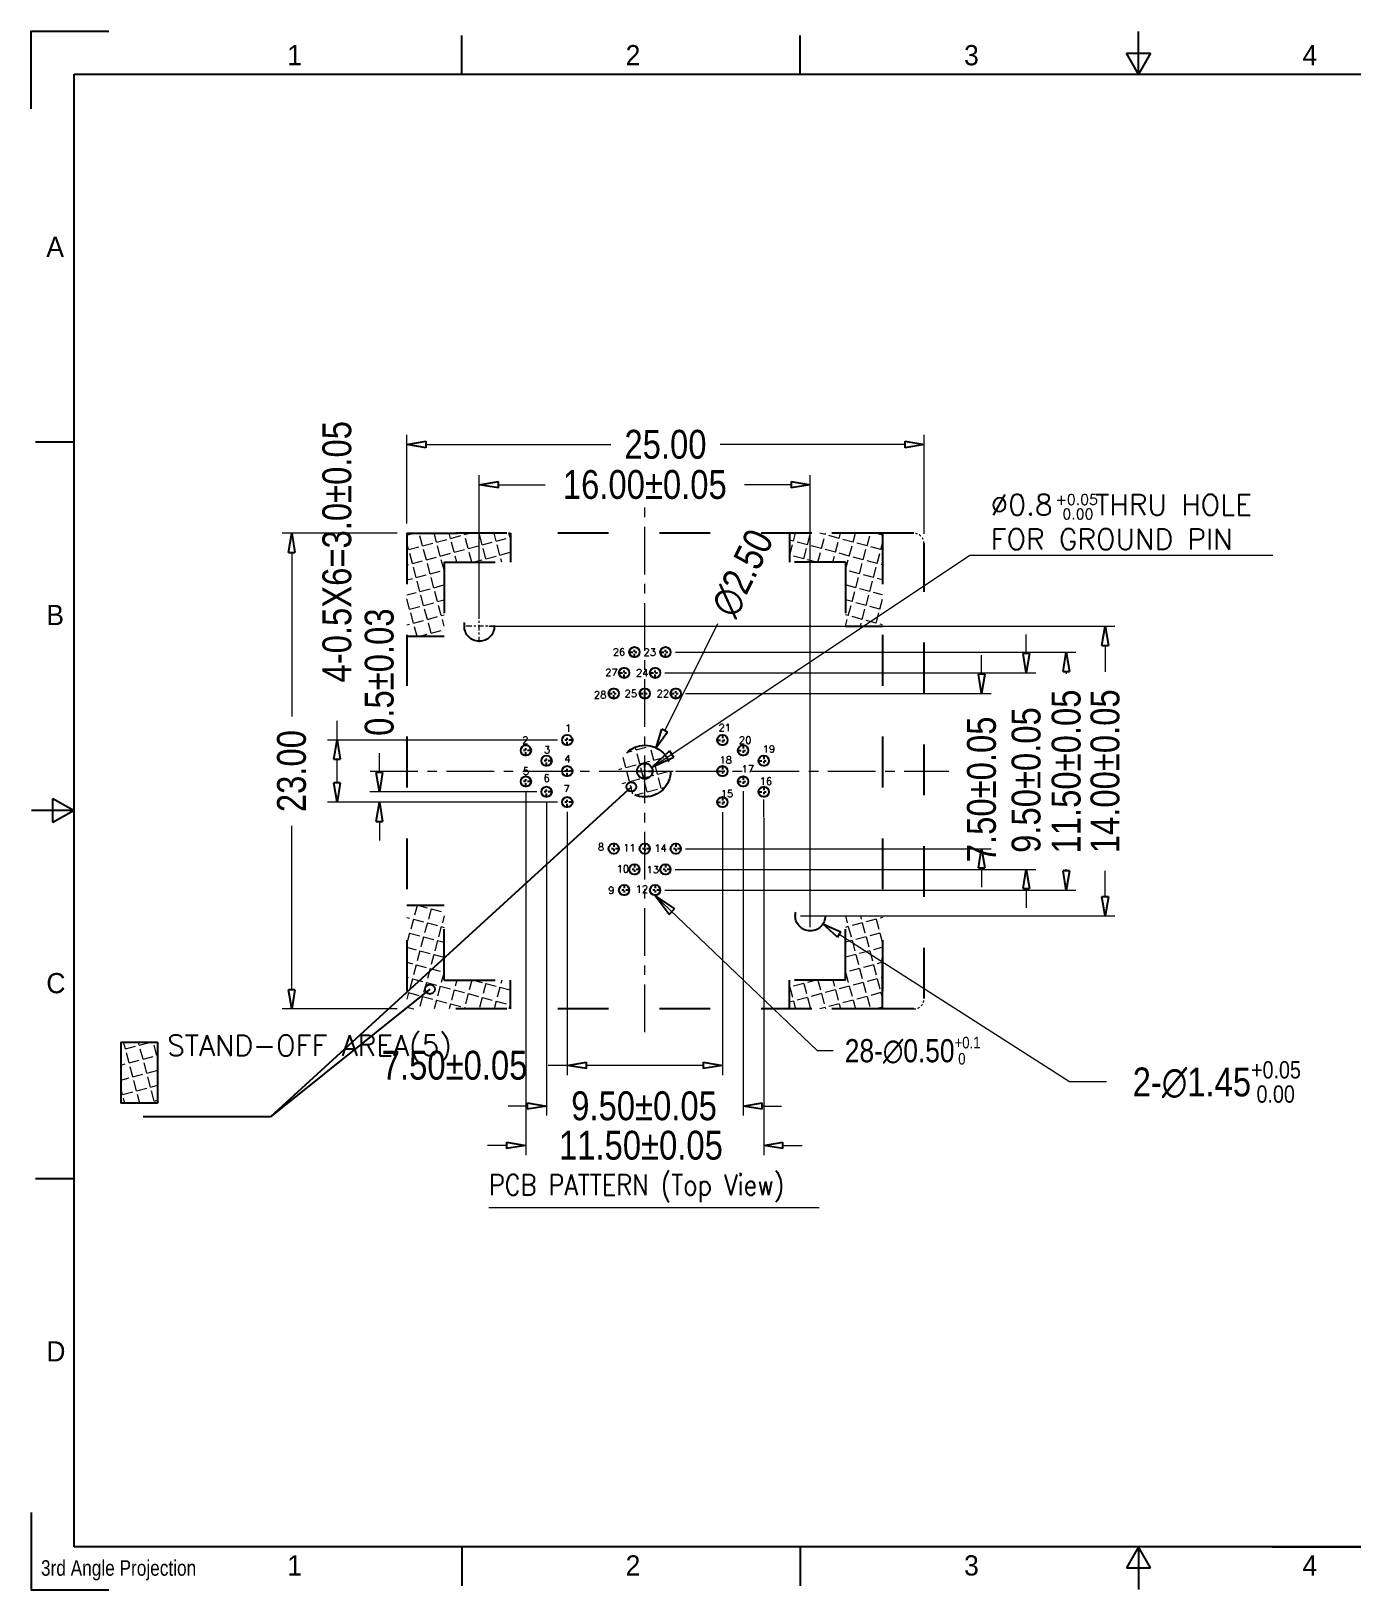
# Model space of a CAD drawing. Header units: millimetres. Extents: x 1647 to 1754, y -277 to -202.
# Drawn here: x 1647.3 to 1711.2, y -277.2 to -201.9 of the extents above; entities that cross this region are included whole.
import ezdxf
from ezdxf.enums import TextEntityAlignment as Align

# ---------------------------------------------------------------- set-up
doc = ezdxf.new("R2010")
doc.units = ezdxf.units.MM
doc.header["$LTSCALE"] = 30.734
doc.header["$PDMODE"] = 3
doc.header["$PDSIZE"] = 8
doc.linetypes.add('CENTER', pattern=[0.6, 0.375, -0.075, 0.075, -0.075])
doc.linetypes.add('HIDDEN', pattern=[0.2, 0.1, -0.1])
doc.layers.get('0').update_dxf_attribs({"linetype": 'CONTINUOUS'})
doc.layers.get('Defpoints').update_dxf_attribs({"linetype": 'CONTINUOUS'})
for name, color, linetype in [('DEFAULT_2', 8, 'HIDDEN'), ('DIM', 3, 'CONTINUOUS'), ('TuKuang', 7, 'CONTINUOUS')]:
    doc.layers.add(name, color=color, linetype=linetype)
doc.layers.add('from', color=7, linetype='CONTINUOUS', lineweight=13)
doc.styles.add('1', font='romans.shx', dxfattribs={"height": 2.5})
doc.styles.add('ROMANS', font='romans.shx')
doc.styles.get("Standard").update_dxf_attribs({"font": 'txt', "width": 0.85})
doc.styles.add('TXT', font='txt.shx', dxfattribs={"bigfont": 'gbcbig.shx'})
doc.dimstyles.get("Standard").update_dxf_attribs({"dimscale": 0.97, "dimtxt": 2, "dimasz": 1.2, "dimexe": 0.5, "dimexo": 0.5, "dimgap": 0.5, "dimtad": 0, "dimtoh": 1, "dimzin": 1, "dimdsep": 46, "dimtxsty": 'Standard', "dimblk": 'CLOSEDBLANK', "dimcen": 0.5, "dimclrd": 3, "dimclre": 3, "dimclrt": 4, "dimadec": 0, "dimazin": 0, "dimtp": 0.05, "dimtm": 0.05, "dimtfac": 1, "dimtofl": 0, "dimtmove": 0, "dimatfit": 3, "dimldrblk": 'CLOSEDBLANK', "dimfxl": 1, "dimtolj": 1, "dimtzin": 0, "dimlwd": 5, "dimlwe": 5, "dimarcsym": 0})

# ---------------------------------------------------------------- blocks, each defined once
blk = doc.blocks.new('_CLOSEDBLANK')
at = {"color": 0, "linetype": 'ByBlock'}
for p, q in [((-1, 0.167), (0, 0)), ((-1, 0.167), (-1, -0.167)), ((0, 0), (-1, -0.167))]:
    blk.add_line(p, q, dxfattribs=at)
blk = doc.blocks.new('*D4')
at = {"layer": 'Defpoints', "color": 0, "linetype": 'ByBlock', "transparency": 16777216}
for p in [(1669.014, -230.662), (1685.014, -244.662), (1699.272, -244.662)]:
    blk.add_point(p, dxfattribs=at)
at = {"layer": 'DIM', "color": 3, "linetype": 'ByBlock', "lineweight": 5, "transparency": 16777216}
for p, q in [((1669.479, -230.662), (1699.737, -230.662)), ((1699.272, -231.592), (1699.272, -232.858)), ((1699.272, -243.732), (1699.272, -242.483)), ((1685.479, -244.662), (1699.737, -244.662))]:
    blk.add_line(p, q, dxfattribs=at)
at = {"layer": 'DIM', "color": 3, "linetype": 'ByBlock', "lineweight": 5, "transparency": 16777216, "xscale": 0.93, "yscale": 0.93, "zscale": 0.93}
for p, rotation in [((1699.272, -230.662), 90), ((1699.272, -244.662), 270)]:
    blk.add_blockref('_CLOSEDBLANK', p, dxfattribs=dict(at, rotation=rotation))
at = {"layer": 'DIM', "color": 4, "linetype": 'ByBlock', "transparency": 16777216, "insert": (1699.272, -237.671), "char_height": 1.395, "attachment_point": 5, "rotation": 90}
blk.add_mtext('\\A1;14.00±0.05', dxfattribs=at)
blk = doc.blocks.new('*D5')
at = {"layer": 'Defpoints', "color": 0, "linetype": 'ByBlock', "transparency": 16777216}
for p in [(1669.014, -223.816), (1669.014, -230.662), (1685.014, -244.662)]:
    blk.add_point(p, dxfattribs=at)
at = {"layer": 'DIM', "color": 3, "linetype": 'ByBlock', "lineweight": 5, "transparency": 16777216}
for p, q in [((1669.014, -230.197), (1669.014, -223.351)), ((1685.014, -244.197), (1685.014, -223.351)), ((1669.944, -223.816), (1672.202, -223.816)), ((1684.084, -223.816), (1681.827, -223.816))]:
    blk.add_line(p, q, dxfattribs=at)
at = {"layer": 'DIM', "color": 3, "linetype": 'ByBlock', "lineweight": 5, "transparency": 16777216, "xscale": 0.93, "yscale": 0.93, "zscale": 0.93, "rotation": 180}
blk.add_blockref('_CLOSEDBLANK', (1669.014, -223.816), dxfattribs=at)
at = {"layer": 'DIM', "color": 3, "linetype": 'ByBlock', "lineweight": 5, "transparency": 16777216, "xscale": 0.93, "yscale": 0.93, "zscale": 0.93}
blk.add_blockref('_CLOSEDBLANK', (1685.014, -223.816), dxfattribs=at)
at = {"layer": 'DIM', "color": 4, "linetype": 'ByBlock', "transparency": 16777216, "insert": (1677.014, -223.816), "char_height": 1.395, "attachment_point": 5}
blk.add_mtext('\\A1;16.00±0.05', dxfattribs=at)
blk = doc.blocks.new('*D6')
at = {"layer": 'Defpoints', "color": 0, "linetype": 'ByBlock', "transparency": 16777216}
for p in [(1673.264, -239.162), (1680.764, -239.187), (1680.764, -251.889)]:
    blk.add_point(p, dxfattribs=at)
at = {"layer": 'DIM', "color": 3, "linetype": 'ByBlock', "lineweight": 5, "transparency": 16777216}
for p, q in [((1673.264, -239.627), (1673.264, -252.354)), ((1680.764, -239.652), (1680.764, -252.354)), ((1673.264, -251.889), (1672.334, -251.889)), ((1679.834, -251.889), (1674.194, -251.889))]:
    blk.add_line(p, q, dxfattribs=at)
at = {"layer": 'DIM', "color": 3, "linetype": 'ByBlock', "lineweight": 5, "transparency": 16777216, "xscale": 0.93, "yscale": 0.93, "zscale": 0.93, "rotation": 180}
blk.add_blockref('_CLOSEDBLANK', (1673.264, -251.889), dxfattribs=at)
at = {"layer": 'DIM', "color": 3, "linetype": 'ByBlock', "lineweight": 5, "transparency": 16777216, "xscale": 0.93, "yscale": 0.93, "zscale": 0.93}
blk.add_blockref('_CLOSEDBLANK', (1680.764, -251.889), dxfattribs=at)
at = {"layer": 'DIM', "color": 4, "linetype": 'ByBlock', "transparency": 16777216, "insert": (1667.818, -251.889), "char_height": 1.395, "attachment_point": 5}
blk.add_mtext('\\A1;7.50±0.05', dxfattribs=at)
blk = doc.blocks.new('*D7')
at = {"layer": 'Defpoints', "color": 0, "linetype": 'ByBlock', "transparency": 16777216}
for p in [(1672.264, -238.662), (1681.764, -238.162), (1681.764, -253.852)]:
    blk.add_point(p, dxfattribs=at)
at = {"layer": 'DIM', "color": 3, "linetype": 'ByBlock', "lineweight": 5, "transparency": 16777216}
for p, q in [((1681.764, -238.627), (1681.764, -254.316)), ((1672.264, -239.127), (1672.264, -254.316)), ((1671.334, -253.852), (1670.404, -253.852)), ((1682.694, -253.852), (1683.624, -253.852))]:
    blk.add_line(p, q, dxfattribs=at)
at = {"layer": 'DIM', "color": 3, "linetype": 'ByBlock', "lineweight": 5, "transparency": 16777216, "xscale": 0.93, "yscale": 0.93, "zscale": 0.93}
blk.add_blockref('_CLOSEDBLANK', (1672.264, -253.852), dxfattribs=at)
at = {"layer": 'DIM', "color": 3, "linetype": 'ByBlock', "lineweight": 5, "transparency": 16777216, "xscale": 0.93, "yscale": 0.93, "zscale": 0.93, "rotation": 180}
blk.add_blockref('_CLOSEDBLANK', (1681.764, -253.852), dxfattribs=at)
at = {"layer": 'DIM', "color": 4, "linetype": 'ByBlock', "transparency": 16777216, "insert": (1676.978, -253.852), "char_height": 1.395, "attachment_point": 5}
blk.add_mtext('\\A1;9.50±0.05', dxfattribs=at)
blk = doc.blocks.new('*D8')
at = {"layer": 'Defpoints', "color": 0, "linetype": 'ByBlock', "transparency": 16777216}
for p in [(1671.264, -238.162), (1682.764, -239.462), (1682.764, -255.755)]:
    blk.add_point(p, dxfattribs=at)
at = {"layer": 'DIM', "color": 3, "linetype": 'ByBlock', "lineweight": 5, "transparency": 16777216}
for p, q in [((1671.264, -238.627), (1671.264, -256.22)), ((1682.764, -239.927), (1682.764, -256.22)), ((1670.334, -255.755), (1669.404, -255.755)), ((1683.694, -255.755), (1684.624, -255.755))]:
    blk.add_line(p, q, dxfattribs=at)
at = {"layer": 'DIM', "color": 3, "linetype": 'ByBlock', "lineweight": 5, "transparency": 16777216, "xscale": 0.93, "yscale": 0.93, "zscale": 0.93}
blk.add_blockref('_CLOSEDBLANK', (1671.264, -255.755), dxfattribs=at)
at = {"layer": 'DIM', "color": 3, "linetype": 'ByBlock', "lineweight": 5, "transparency": 16777216, "xscale": 0.93, "yscale": 0.93, "zscale": 0.93, "rotation": 180}
blk.add_blockref('_CLOSEDBLANK', (1682.764, -255.755), dxfattribs=at)
at = {"layer": 'DIM', "color": 4, "linetype": 'ByBlock', "transparency": 16777216, "insert": (1676.828, -255.755), "char_height": 1.395, "attachment_point": 5}
blk.add_mtext('\\A1;11.50±0.05', dxfattribs=at)
blk = doc.blocks.new('*D9')
at = {"layer": 'Defpoints', "color": 0, "linetype": 'ByBlock', "transparency": 16777216}
for p in [(1677.514, -232.912), (1678.014, -242.412), (1695.456, -242.412)]:
    blk.add_point(p, dxfattribs=at)
at = {"layer": 'DIM', "color": 3, "linetype": 'ByBlock', "lineweight": 5, "transparency": 16777216}
for p, q in [((1695.456, -231.982), (1695.456, -231.052)), ((1677.979, -232.912), (1695.921, -232.912)), ((1678.479, -242.412), (1695.921, -242.412)), ((1695.456, -243.342), (1695.456, -244.272))]:
    blk.add_line(p, q, dxfattribs=at)
at = {"layer": 'DIM', "color": 3, "linetype": 'ByBlock', "lineweight": 5, "transparency": 16777216, "xscale": 0.93, "yscale": 0.93, "zscale": 0.93}
for p, rotation in [((1695.456, -232.912), 270), ((1695.456, -242.412), 90)]:
    blk.add_blockref('_CLOSEDBLANK', p, dxfattribs=dict(at, rotation=rotation))
at = {"layer": 'DIM', "color": 4, "linetype": 'ByBlock', "transparency": 16777216, "insert": (1695.456, -238.095), "char_height": 1.395, "attachment_point": 5, "rotation": 90}
blk.add_mtext('\\A1;9.50±0.05', dxfattribs=at)
blk = doc.blocks.new('*D10')
at = {"layer": 'Defpoints', "color": 0, "linetype": 'ByBlock', "transparency": 16777216}
for p in [(1678.039, -231.912), (1677.514, -243.412), (1697.393, -243.412)]:
    blk.add_point(p, dxfattribs=at)
at = {"layer": 'DIM', "color": 3, "linetype": 'ByBlock', "lineweight": 5, "transparency": 16777216}
for p, q in [((1678.504, -231.912), (1697.858, -231.912)), ((1697.393, -232.842), (1697.393, -232.968)), ((1697.393, -242.482), (1697.393, -242.395)), ((1677.979, -243.412), (1697.858, -243.412))]:
    blk.add_line(p, q, dxfattribs=at)
at = {"layer": 'DIM', "color": 3, "linetype": 'ByBlock', "lineweight": 5, "transparency": 16777216, "xscale": 0.93, "yscale": 0.93, "zscale": 0.93}
for p, rotation in [((1697.393, -231.912), 90), ((1697.393, -243.412), 270)]:
    blk.add_blockref('_CLOSEDBLANK', p, dxfattribs=dict(at, rotation=rotation))
at = {"layer": 'DIM', "color": 4, "linetype": 'ByBlock', "transparency": 16777216, "insert": (1697.393, -237.682), "char_height": 1.395, "attachment_point": 5, "rotation": 90}
blk.add_mtext('\\A1;11.50±0.05', dxfattribs=at)
blk = doc.blocks.new('*D11')
at = {"layer": 'Defpoints', "color": 0, "linetype": 'ByBlock', "transparency": 16777216}
for p in [(1659.941, -226.162), (1665.514, -226.162), (1665.514, -249.162)]:
    blk.add_point(p, dxfattribs=at)
at = {"layer": 'DIM', "color": 3, "linetype": 'ByBlock', "lineweight": 5, "transparency": 16777216}
for p, q in [((1665.049, -226.162), (1659.476, -226.162)), ((1659.941, -227.092), (1659.941, -235.024)), ((1659.941, -248.232), (1659.941, -240.301)), ((1665.049, -249.162), (1659.476, -249.162))]:
    blk.add_line(p, q, dxfattribs=at)
at = {"layer": 'DIM', "color": 3, "linetype": 'ByBlock', "lineweight": 5, "transparency": 16777216, "xscale": 0.93, "yscale": 0.93, "zscale": 0.93}
for p, rotation in [((1659.941, -226.162), 90), ((1659.941, -249.162), 270)]:
    blk.add_blockref('_CLOSEDBLANK', p, dxfattribs=dict(at, rotation=rotation))
at = {"layer": 'DIM', "color": 4, "linetype": 'ByBlock', "transparency": 16777216, "insert": (1659.941, -237.662), "char_height": 1.395, "attachment_point": 5, "rotation": 90}
blk.add_mtext('\\A1;23.00', dxfattribs=at)
blk = doc.blocks.new('*D12')
at = {"layer": 'Defpoints', "color": 0, "linetype": 'ByBlock', "transparency": 16777216}
for p in [(1665.514, -221.873), (1665.514, -226.162), (1690.514, -226.662)]:
    blk.add_point(p, dxfattribs=at)
at = {"layer": 'DIM', "color": 3, "linetype": 'ByBlock', "lineweight": 5, "transparency": 16777216}
for p, q in [((1665.514, -225.697), (1665.514, -221.408)), ((1690.514, -226.197), (1690.514, -221.408)), ((1666.444, -221.873), (1675.376, -221.873)), ((1689.584, -221.873), (1680.653, -221.873))]:
    blk.add_line(p, q, dxfattribs=at)
at = {"layer": 'DIM', "color": 3, "linetype": 'ByBlock', "lineweight": 5, "transparency": 16777216, "xscale": 0.93, "yscale": 0.93, "zscale": 0.93, "rotation": 180}
blk.add_blockref('_CLOSEDBLANK', (1665.514, -221.873), dxfattribs=at)
at = {"layer": 'DIM', "color": 3, "linetype": 'ByBlock', "lineweight": 5, "transparency": 16777216, "xscale": 0.93, "yscale": 0.93, "zscale": 0.93}
blk.add_blockref('_CLOSEDBLANK', (1690.514, -221.873), dxfattribs=at)
at = {"layer": 'DIM', "color": 4, "linetype": 'ByBlock', "transparency": 16777216, "insert": (1678.014, -221.873), "char_height": 1.395, "attachment_point": 5}
blk.add_mtext('\\A1;25.00', dxfattribs=at)
blk = doc.blocks.new('*D13')
at = {"layer": 'Defpoints', "color": 0, "linetype": 'ByBlock', "transparency": 16777216}
for p in [(1677.568, -236.541), (1676.461, -238.783)]:
    blk.add_point(p, dxfattribs=at)
at = {"layer": 'DIM', "color": 3, "linetype": 'ByBlock', "lineweight": 5, "transparency": 16777216}
for p, q in [((1680.527, -230.546), (1677.979, -235.707)), ((1677.014, -238.127), (1677.014, -237.197)), ((1676.549, -237.662), (1677.479, -237.662))]:
    blk.add_line(p, q, dxfattribs=at)
at = {"layer": 'DIM', "color": 3, "linetype": 'ByBlock', "lineweight": 5, "transparency": 16777216, "xscale": 0.93, "yscale": 0.93, "zscale": 0.93, "rotation": 243.727762430677}
blk.add_blockref('_CLOSEDBLANK', (1677.568, -236.541), dxfattribs=at)
at = {"layer": 'DIM', "color": 4, "linetype": 'ByBlock', "transparency": 16777216, "insert": (1681.739, -228.091), "char_height": 1.395, "attachment_point": 5, "rotation": 63.72776}
blk.add_mtext('\\A1;∅2.50', dxfattribs=at)
blk = doc.blocks.new('*D14')
at = {"layer": 'Defpoints', "color": 0, "linetype": 'ByBlock', "transparency": 16777216}
for p in [(1678.514, -233.912), (1678.514, -241.412), (1693.299, -241.412)]:
    blk.add_point(p, dxfattribs=at)
at = {"layer": 'DIM', "color": 3, "linetype": 'ByBlock', "lineweight": 5, "transparency": 16777216}
for p, q in [((1693.299, -232.982), (1693.299, -232.052)), ((1678.979, -233.912), (1693.763, -233.912)), ((1678.979, -241.412), (1693.763, -241.412)), ((1693.299, -242.342), (1693.299, -243.272))]:
    blk.add_line(p, q, dxfattribs=at)
at = {"layer": 'DIM', "color": 3, "linetype": 'ByBlock', "lineweight": 5, "transparency": 16777216, "xscale": 0.93, "yscale": 0.93, "zscale": 0.93}
for p, rotation in [((1693.299, -233.912), 270), ((1693.299, -241.412), 90)]:
    blk.add_blockref('_CLOSEDBLANK', p, dxfattribs=dict(at, rotation=rotation))
at = {"layer": 'DIM', "color": 4, "linetype": 'ByBlock', "transparency": 16777216, "insert": (1693.299, -238.545), "char_height": 1.395, "attachment_point": 5, "rotation": 90}
blk.add_mtext('\\A1;7.50±0.05', dxfattribs=at)
blk = doc.blocks.new('asdf456')
at = {"color": 8}
for p, q in [((1449.22, 152.96), (1448.09, 154.93)), ((1448.09, 154.93), (1450.34, 154.93)), ((1450.34, 154.93), (1449.22, 152.96)), ((1348.08, 83.25), (1348.08, 85.49)), ((1348.08, 85.49), (1350.05, 84.37)), ((1350.05, 84.37), (1348.08, 83.25)), ((1449.22, 15.77), (1448.09, 13.81)), ((1450.34, 13.81), (1449.22, 15.77)), ((1448.09, 13.81), (1450.34, 13.81))]:
    blk.add_line(p, q, dxfattribs=at)
at = {"layer": 'TuKuang', "color": 8}
for p, q in [((1449.22, 152.96), (1449.22, 156.94)), ((1386.16, 152.96), (1386.16, 156.57)), ((1417.69, 152.96), (1417.69, 156.57)), ((1350.05, 15.77), (1350.05, 152.96)), ((1350.05, 152.96), (1548.39, 152.96)), ((1350.05, 118.67), (1346.44, 118.67)), ((1350.05, 84.37), (1346.07, 84.37)), ((1350.05, 50.07), (1346.44, 50.07)), ((1548.39, 15.77), (1350.05, 15.77)), ((1386.16, 15.77), (1386.16, 12.16)), ((1417.69, 15.77), (1417.69, 12.16)), ((1449.22, 15.77), (1449.22, 11.8))]:
    blk.add_line(p, q, dxfattribs=at)
for points in [[(1346.05, 149.74), (1346.05, 156.96), (1353.27, 156.96)], [(1346.05, 18.99), (1346.05, 11.77), (1353.27, 11.77)]]:
    blk.add_lwpolyline(points, dxfattribs=at)
at = {"color": 8, "char_height": 1.8844, "attachment_point": 1, "style": '1'}
for s, insert, width in [('{\\f@Gulim|b0|i0|c0|p34;1}', (1369.9, 155.67), 8.3008), ('{\\f@Gulim|b0|i0|c134|p34;2}', (1401.43, 155.67), 8.3008), ('{\\f@Gulim|b0|i0|c134|p34;3}', (1432.96, 155.67), 8.3008), ('{\\f@Gulim|b0|i0|c134|p34;4}', (1464.49, 155.67), 8.3008), ('{\\f@Gulim|b0|i0|c134|p34;A}', (1347.46, 137.82), 9.0416), ('{\\f@Gulim|b0|i0|c134|p34;B}', (1347.46, 103.52), 9.0416), ('{\\f@Gulim|b0|i0|c134|p34;C}', (1347.46, 69.23), 9.0416), ('{\\f@Gulim|b0|i0|c134|p34;D}', (1347.46, 34.93), 9.0416), ('{\\f@Gulim|b0|i0|c0|p34;1}', (1369.9, 14.99), 8.3008), ('{\\f@Gulim|b0|i0|c134|p34;2}', (1401.43, 14.99), 8.3008), ('{\\f@Gulim|b0|i0|c134|p34;3}', (1432.96, 14.99), 8.3008), ('{\\f@Gulim|b0|i0|c134|p34;4}', (1464.49, 14.99), 8.3008)]:
    blk.add_mtext(s, dxfattribs=dict(at, insert=insert, width=width))
at = {"layer": 'TuKuang', "color": 8, "lineweight": 9, "insert": (1346.96, 14.53), "char_height": 1.4441, "width": 18.5479, "attachment_point": 1}
blk.add_mtext('{\\f@Gulim|b0|i0|c0|p34;\\C8;3rd Angle Projection}', dxfattribs=at)
blk = doc.blocks.new('P')
at = {"lineweight": 9}
blk.add_line((1851.26, 2772.63), (1883.21, 2772.63), dxfattribs=at)
at = {"lineweight": 9, "insert": (1851.27, 2775.82), "char_height": 2, "attachment_point": 1}
blk.add_mtext('{\\Fromans|c0;PCB PATTERN (Top View)}', dxfattribs=at)
blk = doc.blocks.new('*D15')
at = {"layer": 'Defpoints', "color": 0, "linetype": 'ByBlock', "transparency": 16777216}
for p in [(1664.181, -238.662), (1672.264, -238.662), (1673.264, -239.162)]:
    blk.add_point(p, dxfattribs=at)
at = {"layer": 'DIM', "color": 3, "linetype": 'ByBlock', "lineweight": 5, "transparency": 16777216}
for p, q in [((1664.181, -237.732), (1664.181, -236.802)), ((1671.799, -238.662), (1663.716, -238.662)), ((1672.799, -239.162), (1663.716, -239.162)), ((1664.181, -240.092), (1664.181, -241.022))]:
    blk.add_line(p, q, dxfattribs=at)
at = {"layer": 'DIM', "color": 3, "linetype": 'ByBlock', "lineweight": 5, "transparency": 16777216, "xscale": 0.93, "yscale": 0.93, "zscale": 0.93}
for p, rotation in [((1664.181, -238.662), 270), ((1664.181, -239.162), 90)]:
    blk.add_blockref('_CLOSEDBLANK', p, dxfattribs=dict(at, rotation=rotation))
at = {"layer": 'DIM', "color": 4, "linetype": 'ByBlock', "transparency": 16777216, "insert": (1664.181, -232.879), "char_height": 1.395, "attachment_point": 5, "rotation": 90}
blk.add_mtext('\\A1;{\\C2;0.5%%P0.03}', dxfattribs=at)
blk = doc.blocks.new('*D16')
at = {"layer": 'Defpoints', "color": 0, "linetype": 'ByBlock', "transparency": 16777216}
for p in [(1662.134, -236.162), (1673.264, -236.162), (1673.264, -239.162)]:
    blk.add_point(p, dxfattribs=at)
at = {"layer": 'DIM', "color": 3, "linetype": 'ByBlock', "lineweight": 5, "transparency": 16777216}
for p, q in [((1662.134, -236.162), (1662.134, -235.232)), ((1672.799, -236.162), (1661.669, -236.162)), ((1662.134, -238.232), (1662.134, -237.092)), ((1672.799, -239.162), (1661.669, -239.162))]:
    blk.add_line(p, q, dxfattribs=at)
at = {"layer": 'DIM', "color": 3, "linetype": 'ByBlock', "lineweight": 5, "transparency": 16777216, "xscale": 0.93, "yscale": 0.93, "zscale": 0.93}
for p, rotation in [((1662.134, -236.162), 90), ((1662.134, -239.162), 270)]:
    blk.add_blockref('_CLOSEDBLANK', p, dxfattribs=dict(at, rotation=rotation))
at = {"layer": 'DIM', "color": 4, "linetype": 'ByBlock', "transparency": 16777216, "insert": (1662.134, -227.06), "char_height": 1.395, "attachment_point": 5, "rotation": 90}
blk.add_mtext('\\A1;{\\C2;4-0.5X6=3.0%%P0.05}', dxfattribs=at)
blk = doc.blocks.new('*D17')
at = {"layer": 'Defpoints', "color": 0, "linetype": 'ByBlock', "transparency": 16777216}
for p in [(1684.404, -244.271), (1685.625, -245.053)]:
    blk.add_point(p, dxfattribs=at)
at = {"layer": 'DIM', "color": 3, "linetype": 'ByBlock', "lineweight": 5, "transparency": 16777216}
for p, q in [((1684.549, -244.662), (1685.479, -244.662)), ((1685.014, -245.127), (1685.014, -244.197)), ((1697.541, -252.688), (1686.408, -245.555)), ((1699.34, -252.688), (1697.541, -252.688))]:
    blk.add_line(p, q, dxfattribs=at)
at = {"layer": 'DIM', "color": 3, "linetype": 'ByBlock', "lineweight": 5, "transparency": 16777216, "xscale": 0.93, "yscale": 0.93, "zscale": 0.93, "rotation": 147.3529996918234}
blk.add_blockref('_CLOSEDBLANK', (1685.625, -245.053), dxfattribs=at)
at = {"layer": 'DIM', "color": 4, "linetype": 'ByBlock', "transparency": 16777216, "insert": (1704.667, -252.688), "char_height": 1.395, "attachment_point": 5}
blk.add_mtext('\\A1;2-∅1.45{\\H0.837000;\\S+0.05^  0.00;}', dxfattribs=at)

msp = doc.modelspace()

# ---------------------------------------------------------------- hatches: boundary and pattern name
at = {"linetype": 'HIDDEN', "lineweight": 9, "ltscale": 0.3}
h = msp.add_hatch(dxfattribs=at)
h.set_pattern_fill('ANGLE', color=8, scale=0.1, angle=15, style=0)
h.set_pattern_definition([(15, (-259.66595, -641.586), (-0.1807851, 0.6746992), [0.508, -0.1905]), (105, (-259.66595, -641.586), (-0.6746992, -0.1807851), [0.508, -0.1905])])
h.paths.add_polyline_path([(1667.314, -227.562), (1667.314, -231.162), (1665.514, -231.162), (1665.514, -226.162), (1670.514, -226.162), (1670.514, -227.562)])
edge = h.paths.add_edge_path(flags=17)
edge.add_line((1667.314, -227.562), (1667.314, -231.162))
h = msp.add_hatch(dxfattribs=at)
h.set_pattern_fill('ANGLE', color=8, scale=0.1, angle=15, style=0)
h.set_pattern_definition([(165, (3613.6945, -641.586), (0.1807851, 0.6746992), [0.508, -0.1905]), (75, (3613.6945, -641.586), (0.6746992, -0.1807851), [0.508, -0.1905])])
h.paths.add_polyline_path([(1686.714, -227.562), (1686.714, -230.662), (1688.514, -230.662), (1688.514, -226.162), (1684.014, -226.162), (1684.014, -227.562)])
edge = h.paths.add_edge_path(flags=17)
edge.add_line((1686.714, -227.562), (1686.714, -230.662))
h = msp.add_hatch(dxfattribs=at)
h.set_pattern_fill('ANGLE', color=8, scale=0.1, angle=15, style=0)
h.set_pattern_definition([(15, (663.3904, -257.91966), (-0.1807851, 0.6746992), [0.508, -0.1905]), (105, (663.3904, -257.91966), (-0.6746992, -0.1807851), [0.508, -0.1905])])
edge = h.paths.add_edge_path()
edge.add_arc((1677.014, -237.662), 1.25, 0, 360)
h = msp.add_hatch(dxfattribs=at)
h.set_pattern_fill('ANGLE', color=8, scale=0.1, angle=15, style=0)
h.set_pattern_definition([(345, (-259.66595, 166.2617), (-0.1807851, -0.6746992), [0.508, -0.1905]), (255, (-259.66595, 166.2617), (-0.6746992, 0.1807851), [0.508, -0.1905])])
h.paths.add_polyline_path([(1667.314, -247.762), (1667.314, -244.162), (1665.514, -244.162), (1665.514, -249.162), (1670.514, -249.162), (1670.514, -247.762)])
edge = h.paths.add_edge_path(flags=17)
edge.add_line((1667.314, -247.762), (1667.314, -244.162))
h = msp.add_hatch(dxfattribs=at)
h.set_pattern_fill('ANGLE', color=8, scale=0.1, angle=15, style=0)
h.set_pattern_definition([(195, (3613.6945, 166.2617), (0.1807851, -0.6746992), [0.508, -0.1905]), (285, (3613.6945, 166.2617), (0.6746992, 0.1807851), [0.508, -0.1905])])
h.paths.add_polyline_path([(1686.714, -247.762), (1686.714, -244.662), (1688.514, -244.662), (1688.514, -249.162), (1684.014, -249.162), (1684.014, -247.762)])
edge = h.paths.add_edge_path(flags=17)
edge.add_line((1686.714, -247.762), (1686.714, -244.662))
h = msp.add_hatch(dxfattribs=at)
h.set_pattern_fill('ANGLE', color=8, scale=0.1, angle=15, style=0)
h.set_pattern_definition([(15, (970.4495, -393.19094), (-0.1807851, 0.6746992), [0.508, -0.1905]), (105, (970.4495, -393.19094), (-0.6746992, -0.1807851), [0.508, -0.1905])])
h.paths.add_polyline_path([(1653.462, -253.712), (1651.679, -253.712), (1651.679, -250.76), (1653.462, -250.76)])

# ---------------------------------------------------------------- linework, layer by layer
at = {"color": 1, "linetype": 'CENTER', "lineweight": 9, "ltscale": 0.2}
for p, q in [((1677.014, -250.282), (1677.014, -224.578)), ((1663.739, -237.662), (1691.715, -237.662))]:
    msp.add_line(p, q, dxfattribs=at)
at = {"color": 1, "linetype": 'CENTER', "lineweight": 9, "ltscale": 0.023141}
for p, q in [((1669.014, -231.432), (1669.014, -229.892)), ((1669.014, -231.432), (1669.014, -229.892)), ((1669.784, -230.662), (1668.244, -230.662)), ((1669.784, -230.662), (1668.244, -230.662))]:
    msp.add_line(p, q, dxfattribs=at)
at = {"color": 1, "linetype": 'CENTER', "ltscale": 0.016529}
for p, q in [((1676.239, -231.912), (1676.789, -231.912)), ((1676.514, -232.187), (1676.514, -231.637)), ((1677.739, -231.912), (1678.289, -231.912)), ((1678.014, -232.187), (1678.014, -231.637)), ((1676.014, -233.187), (1676.014, -232.637)), ((1676.014, -233.187), (1676.014, -232.637)), ((1676.014, -233.187), (1676.014, -232.637)), ((1676.014, -233.187), (1676.014, -232.637)), ((1676.014, -233.187), (1676.014, -232.637)), ((1676.014, -233.187), (1676.014, -232.637)), ((1676.014, -233.187), (1676.014, -232.637)), ((1677.514, -233.187), (1677.514, -232.637)), ((1677.514, -233.187), (1677.514, -232.637)), ((1677.514, -233.187), (1677.514, -232.637)), ((1677.514, -233.187), (1677.514, -232.637)), ((1677.514, -233.187), (1677.514, -232.637)), ((1675.739, -232.912), (1676.289, -232.912)), ((1675.739, -232.912), (1676.289, -232.912)), ((1675.739, -232.912), (1676.289, -232.912)), ((1675.739, -232.912), (1676.289, -232.912)), ((1675.739, -232.912), (1676.289, -232.912)), ((1675.739, -232.912), (1676.289, -232.912)), ((1675.739, -232.912), (1676.289, -232.912)), ((1677.239, -232.912), (1677.789, -232.912)), ((1677.239, -232.912), (1677.789, -232.912)), ((1677.239, -232.912), (1677.789, -232.912)), ((1677.239, -232.912), (1677.789, -232.912)), ((1677.239, -232.912), (1677.789, -232.912)), ((1675.239, -233.912), (1675.789, -233.912)), ((1675.239, -233.912), (1675.789, -233.912)), ((1675.514, -234.187), (1675.514, -233.637)), ((1675.514, -234.187), (1675.514, -233.637)), ((1676.739, -233.912), (1677.289, -233.912)), ((1676.739, -233.912), (1677.289, -233.912)), ((1676.739, -233.912), (1677.289, -233.912)), ((1677.014, -234.187), (1677.014, -233.637)), ((1677.014, -234.187), (1677.014, -233.637)), ((1677.014, -234.187), (1677.014, -233.637)), ((1678.239, -233.912), (1678.789, -233.912)), ((1678.239, -233.912), (1678.789, -233.912)), ((1678.239, -233.912), (1678.789, -233.912)), ((1678.239, -233.912), (1678.789, -233.912)), ((1678.514, -234.187), (1678.514, -233.637)), ((1678.514, -234.187), (1678.514, -233.637)), ((1678.514, -234.187), (1678.514, -233.637)), ((1678.514, -234.187), (1678.514, -233.637)), ((1671.264, -236.937), (1671.264, -236.387)), ((1673.539, -236.162), (1672.989, -236.162)), ((1673.539, -236.162), (1672.989, -236.162)), ((1673.539, -236.162), (1672.989, -236.162)), ((1673.539, -236.162), (1672.989, -236.162)), ((1673.264, -236.437), (1673.264, -235.887)), ((1673.264, -236.437), (1673.264, -235.887)), ((1673.264, -236.437), (1673.264, -235.887)), ((1673.264, -236.437), (1673.264, -235.887)), ((1680.489, -236.162), (1681.039, -236.162)), ((1680.489, -236.162), (1681.039, -236.162)), ((1680.764, -235.887), (1680.764, -236.437)), ((1680.764, -235.887), (1680.764, -236.437)), ((1681.764, -236.387), (1681.764, -236.937)), ((1681.764, -236.387), (1681.764, -236.937)), ((1681.764, -236.387), (1681.764, -236.937)), ((1681.764, -236.387), (1681.764, -236.937)), ((1681.764, -236.387), (1681.764, -236.937)), ((1681.764, -236.387), (1681.764, -236.937)), ((1681.764, -236.387), (1681.764, -236.937)), ((1671.539, -236.662), (1670.989, -236.662)), ((1672.539, -237.162), (1671.989, -237.162)), ((1672.539, -237.162), (1671.989, -237.162)), ((1672.539, -237.162), (1671.989, -237.162)), ((1672.539, -237.162), (1671.989, -237.162)), ((1672.539, -237.162), (1671.989, -237.162)), ((1672.264, -237.437), (1672.264, -236.887)), ((1672.264, -237.437), (1672.264, -236.887)), ((1672.264, -237.437), (1672.264, -236.887)), ((1672.264, -237.437), (1672.264, -236.887)), ((1672.264, -237.437), (1672.264, -236.887)), ((1681.489, -236.662), (1682.039, -236.662)), ((1681.489, -236.662), (1682.039, -236.662)), ((1681.489, -236.662), (1682.039, -236.662)), ((1681.489, -236.662), (1682.039, -236.662)), ((1681.489, -236.662), (1682.039, -236.662)), ((1681.489, -236.662), (1682.039, -236.662)), ((1681.489, -236.662), (1682.039, -236.662)), ((1682.489, -237.162), (1683.039, -237.162)), ((1682.764, -236.887), (1682.764, -237.437)), ((1671.264, -238.437), (1671.264, -237.887)), ((1673.539, -237.662), (1672.989, -237.662)), ((1673.539, -237.662), (1672.989, -237.662)), ((1673.539, -237.662), (1672.989, -237.662)), ((1673.264, -237.937), (1673.264, -237.387)), ((1673.264, -237.937), (1673.264, -237.387)), ((1673.264, -237.937), (1673.264, -237.387)), ((1680.489, -237.662), (1681.039, -237.662)), ((1680.489, -237.662), (1681.039, -237.662)), ((1680.489, -237.662), (1681.039, -237.662)), ((1680.764, -237.387), (1680.764, -237.937)), ((1680.764, -237.387), (1680.764, -237.937)), ((1680.764, -237.387), (1680.764, -237.937)), ((1681.764, -237.887), (1681.764, -238.437)), ((1681.764, -237.887), (1681.764, -238.437)), ((1681.764, -237.887), (1681.764, -238.437)), ((1681.764, -237.887), (1681.764, -238.437)), ((1681.764, -237.887), (1681.764, -238.437)), ((1671.539, -238.162), (1670.989, -238.162)), ((1672.539, -238.662), (1671.989, -238.662)), ((1672.539, -238.662), (1671.989, -238.662)), ((1672.539, -238.662), (1671.989, -238.662)), ((1672.539, -238.662), (1671.989, -238.662)), ((1672.539, -238.662), (1671.989, -238.662)), ((1672.539, -238.662), (1671.989, -238.662)), ((1672.539, -238.662), (1671.989, -238.662)), ((1672.264, -238.937), (1672.264, -238.387)), ((1672.264, -238.937), (1672.264, -238.387)), ((1672.264, -238.937), (1672.264, -238.387)), ((1672.264, -238.937), (1672.264, -238.387)), ((1672.264, -238.937), (1672.264, -238.387)), ((1672.264, -238.937), (1672.264, -238.387)), ((1672.264, -238.937), (1672.264, -238.387)), ((1681.489, -238.162), (1682.039, -238.162)), ((1681.489, -238.162), (1682.039, -238.162)), ((1681.489, -238.162), (1682.039, -238.162)), ((1681.489, -238.162), (1682.039, -238.162)), ((1681.489, -238.162), (1682.039, -238.162)), ((1682.489, -238.662), (1683.039, -238.662)), ((1682.764, -238.387), (1682.764, -238.937)), ((1673.539, -239.162), (1672.989, -239.162)), ((1673.539, -239.162), (1672.989, -239.162)), ((1673.264, -239.437), (1673.264, -238.887)), ((1673.264, -239.437), (1673.264, -238.887)), ((1680.489, -239.162), (1681.039, -239.162)), ((1680.489, -239.162), (1681.039, -239.162)), ((1680.489, -239.162), (1681.039, -239.162)), ((1680.489, -239.162), (1681.039, -239.162)), ((1680.764, -238.887), (1680.764, -239.437)), ((1680.764, -238.887), (1680.764, -239.437)), ((1680.764, -238.887), (1680.764, -239.437)), ((1680.764, -238.887), (1680.764, -239.437)), ((1675.789, -241.412), (1675.239, -241.412)), ((1675.789, -241.412), (1675.239, -241.412)), ((1675.789, -241.412), (1675.239, -241.412)), ((1675.789, -241.412), (1675.239, -241.412)), ((1675.514, -241.137), (1675.514, -241.687)), ((1675.514, -241.137), (1675.514, -241.687)), ((1675.514, -241.137), (1675.514, -241.687)), ((1675.514, -241.137), (1675.514, -241.687)), ((1677.289, -241.412), (1676.739, -241.412)), ((1677.289, -241.412), (1676.739, -241.412)), ((1677.289, -241.412), (1676.739, -241.412)), ((1677.014, -241.137), (1677.014, -241.687)), ((1677.014, -241.137), (1677.014, -241.687)), ((1677.014, -241.137), (1677.014, -241.687)), ((1678.789, -241.412), (1678.239, -241.412)), ((1678.789, -241.412), (1678.239, -241.412)), ((1678.514, -241.137), (1678.514, -241.687)), ((1678.514, -241.137), (1678.514, -241.687)), ((1676.789, -242.412), (1676.239, -242.412)), ((1676.789, -242.412), (1676.239, -242.412)), ((1676.789, -242.412), (1676.239, -242.412)), ((1676.789, -242.412), (1676.239, -242.412)), ((1676.789, -242.412), (1676.239, -242.412)), ((1676.514, -242.137), (1676.514, -242.687)), ((1676.514, -242.137), (1676.514, -242.687)), ((1676.514, -242.137), (1676.514, -242.687)), ((1676.514, -242.137), (1676.514, -242.687)), ((1676.514, -242.137), (1676.514, -242.687)), ((1678.289, -242.412), (1677.739, -242.412)), ((1678.289, -242.412), (1677.739, -242.412)), ((1678.289, -242.412), (1677.739, -242.412)), ((1678.289, -242.412), (1677.739, -242.412)), ((1678.289, -242.412), (1677.739, -242.412)), ((1678.289, -242.412), (1677.739, -242.412)), ((1678.289, -242.412), (1677.739, -242.412)), ((1678.014, -242.137), (1678.014, -242.687)), ((1678.014, -242.137), (1678.014, -242.687)), ((1678.014, -242.137), (1678.014, -242.687)), ((1678.014, -242.137), (1678.014, -242.687)), ((1678.014, -242.137), (1678.014, -242.687)), ((1678.014, -242.137), (1678.014, -242.687)), ((1678.014, -242.137), (1678.014, -242.687)), ((1676.014, -243.137), (1676.014, -243.687)), ((1677.514, -243.137), (1677.514, -243.687)), ((1676.289, -243.412), (1675.739, -243.412)), ((1677.789, -243.412), (1677.239, -243.412))]:
    msp.add_line(p, q, dxfattribs=at)
at = {"color": 1, "linetype": 'CENTER', "ltscale": 0.024793}
for p, q in [((1677.014, -238.075), (1677.014, -237.25)), ((1676.602, -237.662), (1677.427, -237.662))]:
    msp.add_line(p, q, dxfattribs=at)
at = {"color": 1, "linetype": 'CENTER', "lineweight": 9, "ltscale": 1.27}
msp.add_line((1675.639, -237.662), (1678.389, -237.662), dxfattribs=at)
at = {"color": 0, "linetype": 'ByBlock'}
for p, q in [((1676.365, -238.422), (1658.922, -254.374)), ((1666.624, -248.205), (1658.922, -254.374)), ((1651.679, -250.76), (1653.462, -250.76)), ((1651.679, -250.76), (1651.679, -253.712)), ((1653.462, -250.76), (1653.462, -253.712)), ((1653.462, -253.712), (1651.679, -253.712)), ((1658.922, -254.374), (1652.766, -254.374))]:
    msp.add_line(p, q, dxfattribs=at)
at = {"color": 3, "lineweight": 9}
for p, q in [((1682.764, -239.887), (1682.764, -239.037)), ((1684.589, -244.662), (1685.439, -244.662)), ((1685.014, -245.087), (1685.014, -244.237))]:
    msp.add_line(p, q, dxfattribs=at)
at = {"color": 1, "linetype": 'CENTER', "lineweight": 9, "ltscale": 0.016529}
msp.add_line((1685.014, -245.212), (1685.014, -244.112), dxfattribs=at)
at = {"color": 3, "linetype": 'ByBlock', "lineweight": 9}
for p, q in [((1684.734, -244.662), (1685.294, -244.662)), ((1685.014, -244.942), (1685.014, -244.382)), ((1686.117, -251.178), (1685.363, -251.178))]:
    msp.add_line(p, q, dxfattribs=at)
at = {"color": 3, "lineweight": 5}
msp.add_line((1685.921, -251.178), (1685.363, -251.178), dxfattribs=at)
at = {"color": 0}
for centre in [(1676.514, -231.912), (1678.014, -231.912), (1676.014, -232.912), (1677.514, -232.912), (1675.514, -233.912), (1677.014, -233.912), (1678.514, -233.912), (1671.264, -236.662), (1673.264, -236.162), (1680.764, -236.162), (1681.764, -236.662), (1672.264, -237.162), (1682.764, -237.162), (1671.264, -238.162), (1673.264, -237.662), (1680.764, -237.662), (1681.764, -238.162), (1672.264, -238.662), (1682.764, -238.662), (1673.264, -239.162), (1680.764, -239.162), (1675.514, -241.412), (1677.014, -241.412), (1678.514, -241.412), (1676.514, -242.412), (1678.014, -242.412), (1676.014, -243.412), (1677.514, -243.412)]:
    msp.add_circle(centre, 0.25, dxfattribs=at)
at = {"color": 7, "linetype": 'Continuous'}
msp.add_circle((1677.014, -237.662), 0.375, dxfattribs=at)
at = {"color": 0, "linetype": 'ByBlock'}
for centre in [(1676.365, -238.422), (1666.624, -248.205)]:
    msp.add_circle(centre, 0.233, dxfattribs=at)
at = {"color": 8, "linetype": 'HIDDEN', "lineweight": 9, "ltscale": 0.02}
for centre, start, end in [((1690.014, -226.662), 0, 90), ((1690.014, -248.662), 270, 360)]:
    msp.add_arc(centre, 0.5, start, end, dxfattribs=at)
at = {"layer": 'DEFAULT_2', "ltscale": 0.8}
for p, q in [((1665.514, -226.162), (1665.514, -249.162)), ((1690.014, -226.162), (1665.514, -226.162)), ((1665.514, -226.162), (1670.514, -226.162)), ((1665.514, -226.162), (1665.514, -231.162)), ((1670.514, -226.162), (1670.514, -227.562)), ((1688.514, -226.162), (1684.014, -226.162)), ((1684.014, -226.162), (1684.014, -227.562)), ((1688.514, -226.162), (1688.514, -249.162)), ((1688.514, -226.162), (1688.514, -230.662)), ((1690.514, -248.662), (1690.514, -226.662)), ((1667.314, -227.562), (1670.514, -227.562)), ((1667.314, -227.562), (1667.314, -231.162)), ((1686.714, -227.562), (1684.014, -227.562)), ((1686.714, -227.562), (1686.714, -230.662)), ((1667.314, -231.162), (1665.514, -231.162)), ((1686.714, -230.662), (1688.514, -230.662)), ((1667.314, -244.162), (1665.514, -244.162)), ((1667.314, -247.762), (1667.314, -244.162)), ((1686.714, -247.762), (1686.714, -244.662)), ((1688.514, -249.162), (1688.514, -244.662)), ((1667.314, -247.762), (1670.514, -247.762)), ((1670.514, -249.162), (1670.514, -247.762)), ((1686.714, -247.762), (1684.014, -247.762)), ((1684.014, -249.162), (1684.014, -247.762)), ((1690.014, -249.162), (1665.514, -249.162)), ((1688.514, -249.162), (1684.014, -249.162))]:
    msp.add_line(p, q, dxfattribs=at)
for centre, radius in [((1669.014, -230.662), 0.725), ((1677.014, -237.662), 1.25), ((1685.014, -244.662), 0.725)]:
    msp.add_circle(centre, radius, dxfattribs=at)
at = {"layer": 'TuKuang', "color": 8}
msp.add_lwpolyline([(1707.355, -275.163), (1751.631, -275.163)], dxfattribs=at)

# ---------------------------------------------------------------- block references
at = {"xscale": 0.518942464007705, "yscale": 0.518942464007705, "zscale": 0.518942464007705}
msp.add_blockref('asdf456', (948.826, -283.349), dxfattribs=at)
at = {"color": 0, "linetype": 'ByBlock', "xscale": 0.5, "yscale": 0.5, "zscale": 0.5}
msp.add_blockref('P', (743.842, -1645.077), dxfattribs=at)

# ---------------------------------------------------------------- texts
at = {"color": 0, "linetype": 'ByBlock', "char_height": 1, "attachment_point": 1, "style": 'ROMANS'}
for s, insert, width in [('%%C0.8   THRU HOLE FOR GROUND PIN', (1693.73, -224.284), 16.1594), ('\\A1;{\\H0.5x;\\S+0.05^  0.00;}', (1696.861, -224.284), 10.4663), ('STAND-OFF AREA(5)', (1653.916, -250.421), 15.18866)]:
    msp.add_mtext(s, dxfattribs=dict(at, insert=insert, width=width))
at = {"color": 4, "linetype": 'ByBlock', "lineweight": 9, "insert": (1689.965, -251.178), "char_height": 1.12, "attachment_point": 5}
msp.add_mtext('\\A1;28-∅0.50{\\H0.5x;\\S+0.1^  0;}', dxfattribs=at)
at = {"layer": 'from', "color": 6, "linetype": 'ByBlock', "style": 'TXT'}
for s, p in [('26', (1675.764, -231.903)), ('23', (1677.254, -231.912)), ('27', (1675.403, -232.889)), ('24', (1676.891, -232.912)), ('28', (1674.856, -233.974)), ('25', (1676.337, -233.913)), ('22', (1677.885, -233.912)), ('1', (1673.305, -235.589)), ('21', (1680.878, -235.559)), ('2', (1671.237, -236.162)), ('3', (1672.29, -236.629)), ('20', (1681.866, -236.168)), ('19', (1683.015, -236.593)), ('4', (1673.274, -237.066)), ('18', (1680.926, -237.124)), ('5', (1671.269, -237.662)), ('6', (1672.266, -238.002)), ('17', (1681.991, -237.558)), ('16', (1682.873, -238.15)), ('7', (1673.24, -238.511)), ('15', (1680.989, -238.752)), ('8', (1674.897, -241.327)), ('11', (1676.268, -241.37)), ('14', (1677.775, -241.385)), ('10', (1675.95, -242.389)), ('13', (1677.4, -242.427)), ('9', (1675.392, -243.423)), ('12', (1676.876, -243.369))]:
    msp.add_text(s, height=0.35, dxfattribs=at).set_placement(p, align=Align.MIDDLE)

# ---------------------------------------------------------------- dimensions: what is measured, and where the dimension line sits
at = {"layer": 'DIM', "color": 0, "linetype": 'ByBlock'}
for base, p2, text, picture, middle in [((1662.134, -236.162), (1673.264, -236.162), '{\\C2;4-0.5X6=3.0%%P0.05}', '*D16', (1662.134, -227.06)), ((1664.181, -238.662), (1672.264, -238.662), '{\\C2;0.5%%P0.03}', '*D15', (1664.181, -232.879))]:
    dim = msp.add_linear_dim(base=base, p1=(1673.264, -239.162), p2=p2, angle=90, text=text, dimstyle='Standard', override={"dimscale": 0.93, "dimtxt": 1.5, "dimasz": 1, "dimexe": 0.49975, "dimexo": 0.49975, "dimgap": 0.49975, "dimtoh": 0, "dimtol": 1}, dxfattribs=at)
    dim.commit()
    dim.dimension.update_dxf_attribs({"geometry": picture, "text_midpoint": middle})
for base, p1, p2, override, picture, middle in [((1665.514, -221.873), (1690.514, -226.662), (1665.514, -226.162), {"dimscale": 0.93, "dimtxt": 1.5, "dimasz": 1, "dimexe": 0.49975, "dimexo": 0.49975, "dimgap": 0.49975, "dimtoh": 0}, '*D12', (1678.014, -221.873)), ((1669.014, -223.816), (1685.014, -244.662), (1669.014, -230.662), {"dimscale": 0.93, "dimtxt": 1.5, "dimasz": 1, "dimexe": 0.49975, "dimexo": 0.49975, "dimgap": 0.49975, "dimtoh": 0, "dimtol": 1}, '*D5', (1677.014, -223.816))]:
    dim = msp.add_linear_dim(base=base, p1=p1, p2=p2, dimstyle='Standard', override=override, dxfattribs=at)
    dim.commit()
    dim.dimension.update_dxf_attribs({"geometry": picture, "text_midpoint": middle})
dim = msp.add_diameter_dim_2p(p1=(1676.461, -238.783), p2=(1677.568, -236.541), dimstyle='Standard', override={"dimscale": 0.93, "dimtxt": 1.5, "dimasz": 1, "dimexe": 0.49975, "dimexo": 0.49975, "dimgap": 0.49975, "dimtoh": 0}, dxfattribs=at)
dim.commit()
dim.dimension.update_dxf_attribs({"geometry": '*D13', "text_midpoint": (1681.739, -228.091), "dimtype": 131})
for base, p1, p2, override, picture, middle in [((1659.941, -226.162), (1665.514, -249.162), (1665.514, -226.162), {"dimscale": 0.93, "dimtxt": 1.5, "dimasz": 1, "dimexe": 0.49975, "dimexo": 0.49975, "dimgap": 0.49975, "dimtoh": 0}, '*D11', (1659.941, -237.662)), ((1699.272, -244.662), (1669.014, -230.662), (1685.014, -244.662), {"dimscale": 0.93, "dimtxt": 1.5, "dimasz": 1, "dimexe": 0.49975, "dimexo": 0.49975, "dimgap": 0.49975, "dimtoh": 0, "dimtol": 1}, '*D4', (1699.272, -237.671)), ((1695.456, -242.412), (1677.514, -232.912), (1678.014, -242.412), {"dimscale": 0.93, "dimtxt": 1.5, "dimasz": 1, "dimexe": 0.49975, "dimexo": 0.49975, "dimgap": 0.49975, "dimtoh": 0, "dimtol": 1}, '*D9', (1695.456, -238.095)), ((1697.393, -243.412), (1678.039, -231.912), (1677.514, -243.412), {"dimscale": 0.93, "dimtxt": 1.5, "dimasz": 1, "dimexe": 0.49975, "dimexo": 0.49975, "dimgap": 0.49975, "dimtoh": 0, "dimtol": 1}, '*D10', (1697.393, -237.682)), ((1693.299, -241.412), (1678.514, -233.912), (1678.514, -241.412), {"dimscale": 0.93, "dimtxt": 1.5, "dimasz": 1, "dimexe": 0.49975, "dimexo": 0.49975, "dimgap": 0.49975, "dimtoh": 0, "dimtol": 1}, '*D14', (1693.299, -238.545))]:
    dim = msp.add_linear_dim(base=base, p1=p1, p2=p2, angle=90, dimstyle='Standard', override=override, dxfattribs=at)
    dim.commit()
    dim.dimension.update_dxf_attribs({"geometry": picture, "text_midpoint": middle, "dimtype": 128})
for base, p1, p2, picture, middle in [((1682.764, -255.755), (1671.264, -238.162), (1682.764, -239.462), '*D8', (1676.828, -255.755)), ((1681.764, -253.852), (1672.264, -238.662), (1681.764, -238.162), '*D7', (1676.978, -253.852)), ((1680.764, -251.889), (1673.264, -239.162), (1680.764, -239.187), '*D6', (1667.818, -251.889))]:
    dim = msp.add_linear_dim(base=base, p1=p1, p2=p2, dimstyle='Standard', override={"dimscale": 0.93, "dimtxt": 1.5, "dimasz": 1, "dimexe": 0.49975, "dimexo": 0.49975, "dimgap": 0.49975, "dimtoh": 0, "dimtol": 1}, dxfattribs=at)
    dim.commit()
    dim.dimension.update_dxf_attribs({"geometry": picture, "text_midpoint": middle, "dimtype": 128})
dim = msp.add_diameter_dim_2p(p1=(1684.404, -244.271), p2=(1685.625, -245.053), text='2-<>', dimstyle='Standard', override={"dimscale": 0.93, "dimtxt": 1.5, "dimasz": 1, "dimexe": 0.49975, "dimexo": 0.49975, "dimgap": 0.49975, "dimtih": 1, "dimtol": 1, "dimlim": 0, "dimtp": 0.05, "dimtm": 0, "dimtfac": 0.6, "dimtdec": 2, "dimtolj": 1}, dxfattribs=at)
dim.commit()
dim.dimension.update_dxf_attribs({"geometry": '*D17', "text_midpoint": (1704.667, -252.688), "dimtype": 131})

# ---------------------------------------------------------------- leaders
at = {"color": 0, "linetype": 'ByBlock'}
for points, override in [([(1677.346, -237.487), (1692.726, -227.226), (1707.385, -227.226)], {"dimgap": 0.5, "dimtad": 0}), ([(1677.514, -243.687), (1685.363, -251.178)], {"dimscale": 0.93, "dimgap": 0.5, "dimtad": 0, "dimtoh": 0})]:
    msp.add_leader(points, dimstyle='Standard', override=override, dxfattribs=at)

doc.saveas('drawing.dxf')
